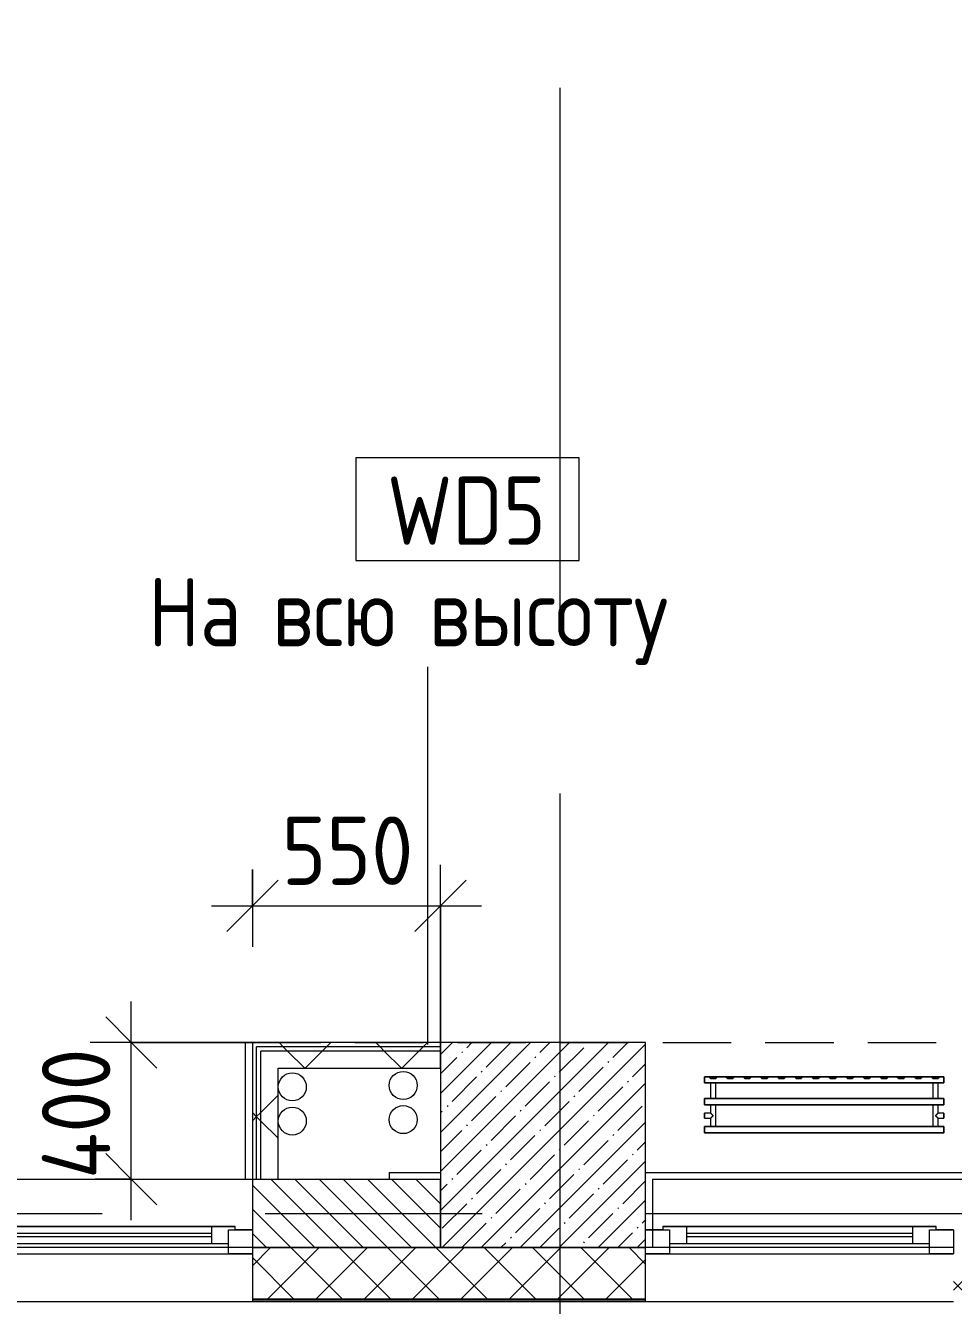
# Model space of a CAD drawing. Header units: millimetres. Extents: x -3129 to 197107, y -8553 to 29000.
# Drawn here: x 15447 to 18160, y -269 to 3475 of the extents above; entities that cross this region are included whole.
import ezdxf

# ---------------------------------------------------------------- set-up
doc = ezdxf.new("R2010")
doc.units = ezdxf.units.MM
doc.linetypes.add('ADSK_Штрих_ш2 п1', pattern=[300, 200, -100])
doc.linetypes.add('Осевая', pattern=[3175, 635, -476.25, 1587.5, -476.25])
for name, color, linetype, lineweight in [('A-ANNO-DIMS', 7, 'Continuous', 9), ('A-ANNO-DIMS-100', 7, 'Continuous', 9), ('A-DETL', 7, 'Continuous', 9), ('A-DETL-1', 7, 'ADSK_Штрих_ш2 п1', 9), ('A-GLAZ', 7, 'Continuous', 9), ('A-WALL', 7, 'Continuous', 9), ('A-WALL-1', 7, 'Continuous', 13), ('A-WALL-IDEN', 7, 'Continuous', 9), ('I-WALL', 7, 'Continuous', 9), ('S-COLS', 7, 'Continuous', 9), ('Оси', 7, 'Continuous', 9), ('Оси-2', 7, 'Осевая', 9)]:
    doc.layers.add(name, color=color, linetype=linetype, lineweight=lineweight)
for name, color, linetype, lineweight, true_color in [('A-FLOR-1', 7, 'Continuous', 9, 0xaaaaaa), ('A-WALL-3', 7, 'Continuous', 13, 0x008040), ('I-WALL-3', 7, 'Continuous', 9, 0x008040), ('M-EQPM-1', 7, 'Continuous', 9, 0xaaaaaa)]:
    doc.layers.add(name, color=color, linetype=linetype, lineweight=lineweight, true_color=true_color)
doc.styles.add('GOST Common_1', font='GOST_Common.ttf', dxfattribs={"width": 0.9, "height": 200})
doc.styles.add('ISOCPEUR_1', font='isocpeur.ttf', dxfattribs={"width": 0.9, "height": 200})
doc.dimstyles.new('ISO-2_0_0_9К_Средний_округл2', dxfattribs={"dimscale": 304.8, "dimtxt": 199.196235, "dimasz": 0.492126, "dimexe": 0.393701, "dimexo": 0, "dimgap": 0, "dimtad": 1, "dimdec": 0, "dimrnd": 10, "dimzin": 0, "dimdsep": 46, "dimtxsty": 'ISOCPEUR_1', "dimblk1": 'OBLIQUE', "dimblk2": 'OBLIQUE', "dimsah": 1, "dimcen": 0.09, "dimdle": 0.393701, "dimazin": 0, "dimtfac": 1, "dimtdec": 4, "dimtix": 1, "dimtmove": 0, "dimatfit": 3, "dimfxl": 1, "dimtvp": 1, "dimtolj": 1, "dimtzin": 0, "dimarcsym": 2})
pattern_1 = [(45, (0, 0), (-141.4214, 141.4214), []), (135, (0, 0), (-141.4214, -141.4214), [])]

# ---------------------------------------------------------------- blocks, each defined once
blk = doc.blocks.new('120_Окно_СКБ_2Ст - 120_Окно_СКБ_2Ст 3100х2500 _мал_створка слева_ 2-22446355-План монтажа стен и перегородок 2 этажа  в осях 1-12')
at = {"layer": 'A-GLAZ'}
for p, q in [((-1550, -127), (-1550, -57)), ((-1550, -57), (-1480, -57)), ((1550, -57), (-1550, -57)), ((-1480, -57), (-1480, -127)), ((650, -127), (650, -57)), ((650, -57), (720, -57)), ((720, -57), (720, -127)), ((1480, -127), (1480, -57)), ((1480, -57), (1550, -57)), ((1550, -57), (1550, -127)), ((650, -87), (-1480, -87)), ((-1480, -87), (-1480, -127)), ((-1430, -137), (-1430, -87)), ((-1430, -107), (600, -107)), ((600, -137), (600, -87)), ((650, -127), (650, -87)), ((1480, -87), (720, -87)), ((720, -87), (720, -127)), ((770, -137), (770, -87)), ((770, -107), (1430, -107)), ((1430, -137), (1430, -87)), ((1480, -127), (1480, -87)), ((-1480, -127), (-1550, -127)), ((-1550, -127), (-1500, -127)), ((-1480, -127), (-1500, -127)), ((-1500, -127), (-1500, -137)), ((-1500, -137), (670, -137)), ((670, -137), (-1500, -137)), ((600, -117), (-1430, -117)), ((720, -127), (650, -127)), ((670, -127), (650, -127)), ((670, -127), (700, -127)), ((670, -137), (670, -127)), ((720, -127), (700, -127)), ((700, -127), (700, -137)), ((700, -137), (1500, -137)), ((1500, -137), (700, -137)), ((1430, -117), (770, -117)), ((1550, -127), (1480, -127)), ((1500, -127), (1480, -127)), ((1500, -127), (1550, -127)), ((1500, -137), (1500, -127))]:
    blk.add_line(p, q, dxfattribs=at)
blk = doc.blocks.new('120_Окно_СКБ_1Ст - 120_Окно_СКБ_1Ст 900х2500_h_-22445987-План монтажа стен и перегородок 2 этажа  в осях 1-12')
at = {"layer": 'A-GLAZ'}
for p, q in [((-450, -127), (-450, -57)), ((-450, -57), (-380, -57)), ((450, -57), (-450, -57)), ((-380, -57), (-380, -127)), ((380, -127), (380, -57)), ((380, -57), (450, -57)), ((450, -57), (450, -127)), ((380, -87), (-380, -87)), ((-380, -87), (-380, -127)), ((-330, -137), (-330, -87)), ((-330, -107), (330, -107)), ((330, -137), (330, -87)), ((380, -127), (380, -87)), ((-380, -127), (-450, -127)), ((-450, -127), (-400, -127)), ((-380, -127), (-400, -127)), ((-400, -127), (-400, -137)), ((-400, -137), (400, -137)), ((400, -137), (-400, -137)), ((330, -117), (-330, -117)), ((450, -127), (380, -127)), ((400, -127), (380, -127)), ((400, -127), (450, -127)), ((400, -137), (400, -127))]:
    blk.add_line(p, q, dxfattribs=at)
blk = doc.blocks.new('radiator_prado_classic_z_tip_30_po exemplyaru - Classic Z Тип 30-500-V76-План монтажа стен и перегородок 2 этажа  в осях 1-12')
at = {"layer": 'M-EQPM-1'}
for p, q in [((0, -64), (0, -82)), ((0, -64), (700, -64)), ((700, -64), (0, -64)), ((0, -82), (0, -64)), ((700, -82), (700, -64)), ((700, -64), (700, -82)), ((0, -82), (700, -82)), ((17.5, -82), (0, -82)), ((17.5, -106.5), (0, -106.5)), ((17.5, -106.5), (0, -106.5)), ((0, -121.5), (0, -106.5)), ((0, -106.5), (0, -106.8)), ((0, -106.8), (0, -121.2)), ((0, -106.8), (0, -108.7)), ((0, -108.7), (0, -106.8)), ((0, -106.8), (0, -106.8)), ((0, -108.7), (0, -110.3)), ((0, -110.3), (0, -108.7)), ((0, -110.3), (0, -112.1)), ((0, -112.1), (0, -110.3)), ((0, -112.1), (0, -114)), ((0, -114), (0, -112.1)), ((17.5, -82), (17.5, -106.5)), ((17.5, -82), (17.5, -106.5)), ((17.5, -82), (32.5, -82)), ((32.5, -82), (17.5, -82)), ((17.5, -82), (32.5, -82)), ((32.5, -82), (17.5, -82)), ((31.5, -82), (18.5, -82)), ((32.5, -145.7), (32.5, -82)), ((32.5, -146), (32.5, -82)), ((667.5, -82), (32.5, -82)), ((667.5, -82), (667.5, -146)), ((667.5, -82), (667.5, -145.7)), ((667.5, -82), (682.5, -82)), ((682.5, -82), (667.5, -82)), ((667.5, -82), (680.3, -82)), ((682.5, -82), (667.5, -82)), ((681.5, -82), (668.5, -82)), ((680.3, -82), (681.5, -82)), ((681.5, -82), (682.5, -82)), ((682.5, -106.5), (682.5, -82)), ((682.5, -106.5), (682.5, -82)), ((700, -82), (682.5, -82)), ((700, -106.5), (682.5, -106.5)), ((700, -106.5), (682.5, -106.5)), ((700, -106.8), (700, -106.5)), ((700, -106.5), (700, -121.5)), ((700, -106.8), (700, -106.5)), ((700, -106.5), (700, -106.8)), ((700, -121.2), (700, -106.8)), ((700, -121.2), (700, -106.8)), ((700, -106.8), (700, -121.2)), ((0, -114), (0, -115.9)), ((0, -115.9), (0, -114)), ((0, -115.9), (0, -117.8)), ((0, -117.8), (0, -115.9)), ((0, -117.8), (0, -119.3)), ((0, -119.3), (0, -117.8)), ((0, -119.3), (0, -120.5)), ((0, -120.5), (0, -119.3)), ((0, -120.5), (0, -121.2)), ((0, -121.2), (0, -120.5)), ((0, -121.2), (0, -121.5)), ((0, -121.2), (0, -121.2)), ((0, -121.5), (17.5, -121.5)), ((0, -121.5), (17.5, -121.5)), ((0, -146), (0, -164)), ((700, -146), (0, -146)), ((0, -146), (17.5, -146)), ((0, -164), (0, -146)), ((17.5, -121.5), (17.5, -146)), ((17.5, -121.5), (17.5, -146)), ((32.5, -146), (17.5, -146)), ((17.5, -146), (32.5, -146)), ((32.5, -146), (17.5, -146)), ((17.5, -146), (32.5, -146)), ((18.5, -146), (31.5, -146)), ((32.5, -146), (32.5, -145.7)), ((32.5, -146), (667.5, -146)), ((667.5, -145.7), (667.5, -146)), ((682.5, -146), (667.5, -146)), ((667.5, -146), (682.5, -146)), ((682.5, -146), (667.5, -146)), ((667.5, -146), (682.5, -146)), ((668.5, -146), (681.5, -146)), ((682.5, -146), (682.5, -121.5)), ((682.5, -121.5), (700, -121.5)), ((682.5, -146), (682.5, -121.5)), ((682.5, -121.5), (700, -121.5)), ((682.5, -146), (700, -146)), ((700, -121.5), (700, -121.2)), ((700, -121.5), (700, -121.2)), ((700, -121.2), (700, -121.5)), ((700, -164), (700, -146)), ((700, -146), (700, -164)), ((0, -164), (700, -164)), ((17.5, -164), (0, -164)), ((17.5, -164), (17.5, -210)), ((17.5, -164), (17.5, -210)), ((17.5, -164), (32.5, -164)), ((32.5, -164), (17.5, -164)), ((17.5, -164), (32.5, -164)), ((32.5, -164), (17.5, -164)), ((31.5, -164), (18.5, -164)), ((32.5, -210), (32.5, -164)), ((32.5, -210), (32.5, -164)), ((667.5, -164), (32.5, -164)), ((667.5, -164), (667.5, -210)), ((667.5, -164), (667.5, -210)), ((667.5, -164), (682.5, -164)), ((681.5, -164), (667.5, -164)), ((667.5, -164), (682.5, -164)), ((682.5, -164), (667.5, -164)), ((681.5, -164), (668.5, -164)), ((682.5, -164), (681.5, -164)), ((682.5, -210), (682.5, -164)), ((682.5, -210), (682.5, -164)), ((700, -164), (682.5, -164)), ((700, -210), (0, -210)), ((0, -210), (0, -228)), ((0, -228), (0, -210)), ((0, -210), (17.5, -210)), ((17.5, -223), (12.5, -228)), ((17.5, -223), (12.5, -228)), ((32.5, -210), (17.5, -210)), ((17.5, -210), (32.5, -210)), ((32.5, -210), (17.5, -210)), ((17.5, -210), (32.5, -210)), ((17.5, -223), (32.5, -223)), ((32.5, -223), (17.5, -223)), ((18.5, -210), (31.5, -210)), ((32.5, -210), (667.5, -210)), ((37.5, -228), (32.5, -223)), ((32.5, -223), (37.5, -228)), ((67.5, -223), (62.5, -228)), ((67.5, -223), (62.5, -228)), ((67.5, -223), (82.5, -223)), ((82.5, -223), (67.5, -223)), ((87.5, -228), (82.5, -223)), ((82.5, -223), (87.5, -228)), ((117.5, -223), (112.5, -228)), ((117.5, -223), (112.5, -228)), ((117.5, -223), (132.5, -223)), ((132.5, -223), (117.5, -223)), ((137.5, -228), (132.5, -223)), ((132.5, -223), (137.5, -228)), ((167.5, -223), (162.5, -228)), ((167.5, -223), (162.5, -228)), ((167.5, -223), (182.5, -223)), ((182.5, -223), (167.5, -223)), ((187.5, -228), (182.5, -223)), ((182.5, -223), (187.5, -228)), ((217.5, -223), (212.5, -228)), ((217.5, -223), (212.5, -228)), ((217.5, -223), (232.5, -223)), ((232.5, -223), (217.5, -223)), ((237.5, -228), (232.5, -223)), ((232.5, -223), (237.5, -228)), ((267.5, -223), (262.5, -228)), ((267.5, -223), (262.5, -228)), ((267.5, -223), (282.5, -223)), ((282.5, -223), (267.5, -223)), ((287.5, -228), (282.5, -223)), ((282.5, -223), (287.5, -228)), ((317.5, -223), (312.5, -228)), ((317.5, -223), (312.5, -228)), ((317.5, -223), (332.5, -223)), ((332.5, -223), (317.5, -223)), ((337.5, -228), (332.5, -223)), ((332.5, -223), (337.5, -228)), ((367.5, -223), (362.5, -228)), ((367.5, -223), (362.5, -228)), ((367.5, -223), (382.5, -223)), ((382.5, -223), (367.5, -223)), ((387.5, -228), (382.5, -223)), ((382.5, -223), (387.5, -228)), ((417.5, -223), (412.5, -228)), ((417.5, -223), (412.5, -228)), ((417.5, -223), (432.5, -223)), ((432.5, -223), (417.5, -223)), ((437.5, -228), (432.5, -223)), ((432.5, -223), (437.5, -228)), ((467.5, -223), (462.5, -228)), ((467.5, -223), (462.5, -228)), ((467.5, -223), (482.5, -223)), ((482.5, -223), (467.5, -223)), ((487.5, -228), (482.5, -223)), ((482.5, -223), (487.5, -228)), ((517.5, -223), (512.5, -228)), ((517.5, -223), (512.5, -228)), ((517.5, -223), (532.5, -223)), ((532.5, -223), (517.5, -223)), ((537.5, -228), (532.5, -223)), ((532.5, -223), (537.5, -228)), ((567.5, -223), (562.5, -228)), ((567.5, -223), (562.5, -228)), ((567.5, -223), (582.5, -223)), ((582.5, -223), (567.5, -223)), ((587.5, -228), (582.5, -223)), ((582.5, -223), (587.5, -228)), ((617.5, -223), (612.5, -228)), ((612.5, -228), (617.5, -223)), ((617.5, -223), (632.5, -223)), ((632.5, -223), (617.5, -223)), ((637.5, -228), (632.5, -223)), ((632.5, -223), (637.5, -228)), ((667.5, -223), (662.5, -228)), ((667.5, -223), (662.5, -228)), ((682.5, -210), (667.5, -210)), ((667.5, -210), (682.5, -210)), ((682.5, -210), (667.5, -210)), ((667.5, -210), (682.5, -210)), ((667.5, -223), (682.5, -223)), ((682.5, -223), (667.5, -223)), ((668.5, -210), (681.5, -210)), ((682.5, -210), (700, -210)), ((687.5, -228), (682.5, -223)), ((682.5, -223), (687.5, -228)), ((700, -228), (700, -210)), ((700, -210), (700, -228)), ((0, -228), (700, -228)), ((12.5, -228), (0, -228)), ((37.5, -228), (12.5, -228)), ((37.5, -228), (12.5, -228)), ((12.5, -228), (37.5, -228)), ((62.5, -228), (37.5, -228)), ((87.5, -228), (62.5, -228)), ((87.5, -228), (62.5, -228)), ((62.5, -228), (87.5, -228)), ((112.5, -228), (87.5, -228)), ((137.5, -228), (112.5, -228)), ((137.5, -228), (112.5, -228)), ((112.5, -228), (137.5, -228)), ((162.5, -228), (137.5, -228)), ((187.5, -228), (162.5, -228)), ((187.5, -228), (162.5, -228)), ((162.5, -228), (187.5, -228)), ((212.5, -228), (187.5, -228)), ((237.5, -228), (212.5, -228)), ((237.5, -228), (212.5, -228)), ((212.5, -228), (237.5, -228)), ((262.5, -228), (237.5, -228)), ((287.5, -228), (262.5, -228)), ((287.5, -228), (262.5, -228)), ((262.5, -228), (287.5, -228)), ((312.5, -228), (287.5, -228)), ((337.5, -228), (312.5, -228)), ((337.5, -228), (312.5, -228)), ((312.5, -228), (337.5, -228)), ((362.5, -228), (337.5, -228)), ((387.5, -228), (362.5, -228)), ((387.5, -228), (362.5, -228)), ((362.5, -228), (387.5, -228)), ((412.5, -228), (387.5, -228)), ((437.5, -228), (412.5, -228)), ((437.5, -228), (412.5, -228)), ((412.5, -228), (437.5, -228)), ((462.5, -228), (437.5, -228)), ((487.5, -228), (462.5, -228)), ((487.5, -228), (462.5, -228)), ((462.5, -228), (487.5, -228)), ((512.5, -228), (487.5, -228)), ((537.5, -228), (512.5, -228)), ((537.5, -228), (512.5, -228)), ((512.5, -228), (537.5, -228)), ((562.5, -228), (537.5, -228)), ((587.5, -228), (562.5, -228)), ((587.5, -228), (562.5, -228)), ((562.5, -228), (587.5, -228)), ((612.5, -228), (587.7, -228)), ((637.5, -228), (612.5, -228)), ((637.5, -228), (612.5, -228)), ((612.5, -228), (637.5, -228)), ((662.5, -228), (637.5, -228)), ((687.5, -228), (662.5, -228)), ((687.5, -228), (662.5, -228)), ((662.5, -228), (687.5, -228)), ((700, -228), (687.5, -228))]:
    blk.add_line(p, q, dxfattribs=at)
for points, knots in [([(17.8, -106.8), (17.7, -106.7), (17.7, -106.7), (17.5, -106.5), (17.5, -106.5), (17.5, -106.5)], [0.8571429, 0.8571429, 0.8571429, 0.8571429, 0.8928571, 0.9285714, 1, 1, 1, 1]), ([(17.5, -106.5), (17.5, -106.5), (17.5, -106.5), (17.7, -106.7), (17.7, -106.7), (17.8, -106.8)], [0, 0, 0, 0, 0.0714286, 0.1071429, 0.1428571, 0.1428571, 0.1428571, 0.1428571]), ([(17.5, -106.5), (17.5, -106.5), (17.5, -106.5), (17.7, -106.7), (17.7, -106.7), (17.8, -106.8)], [0, 0, 0, 0, 0.0714286, 0.1071429, 0.1428571, 0.1428571, 0.1428571, 0.1428571]), ([(25, -114), (24.5, -113.5), (23.6, -112.6), (22.4, -111.4), (21.6, -110.6), (21.1, -110.1), (20.8, -109.8), (20.5, -109.5), (20.2, -109.2), (19.8, -108.9), (19.6, -108.6), (19.3, -108.3), (19, -108), (18.7, -107.7), (18.5, -107.5), (18.3, -107.3), (18.1, -107.1), (17.9, -106.9), (17.8, -106.8), (17.7, -106.7), (17.5, -106.5), (17.5, -106.5), (17.5, -106.5)], [0, 0, 0, 0, 0.142857, 0.285714, 0.357143, 0.392857, 0.428571, 0.464286, 0.5, 0.535714, 0.571429, 0.607143, 0.642857, 0.678571, 0.714286, 0.75, 0.785714, 0.821429, 0.857143, 0.892857, 0.928571, 1, 1, 1, 1]), ([(17.8, -106.8), (17.8, -106.8), (17.9, -106.9), (18.1, -107.1), (18.3, -107.3), (18.5, -107.5), (18.7, -107.7), (19, -108), (19.3, -108.3), (19.6, -108.6), (19.9, -108.8), (20.3, -109.3), (20.6, -109.6), (20.8, -109.8)], [0.1428571, 0.1428571, 0.1428571, 0.1428571, 0.1785714, 0.2142857, 0.25, 0.2857143, 0.3214286, 0.3571429, 0.3928571, 0.4285714, 0.4642857, 0.5, 0.5714286, 0.5714286, 0.5714286, 0.5714286]), ([(17.8, -106.8), (17.8, -106.8), (17.9, -106.9), (18.1, -107.1), (18.3, -107.3), (18.5, -107.5), (18.7, -107.7), (19, -108), (19.3, -108.3), (19.6, -108.6), (19.8, -108.9), (20.3, -109.3), (20.7, -109.7), (21.1, -110.1), (21.6, -110.6), (21.9, -110.9), (22.1, -111.1)], [0.1428571, 0.1428571, 0.1428571, 0.1428571, 0.1785714, 0.2142857, 0.25, 0.2857143, 0.3214286, 0.3571429, 0.3928571, 0.4285714, 0.4642857, 0.5, 0.5714286, 0.6071429, 0.6428571, 0.7142857, 0.7142857, 0.7142857, 0.7142857]), ([(22.1, -111.1), (21.9, -110.9), (21.6, -110.6), (21.1, -110.1), (20.9, -109.9), (20.8, -109.8)], [0.2857143, 0.2857143, 0.2857143, 0.2857143, 0.3571429, 0.3928571, 0.4285714, 0.4285714, 0.4285714, 0.4285714]), ([(20.8, -109.8), (20.9, -109.9), (21.1, -110.1), (21.6, -110.6), (21.9, -110.9), (22.1, -111.1)], [0.5714286, 0.5714286, 0.5714286, 0.5714286, 0.6071429, 0.6428571, 0.7142857, 0.7142857, 0.7142857, 0.7142857]), ([(675, -114), (675.5, -113.5), (676.4, -112.6), (677.6, -111.4), (678.4, -110.6), (678.9, -110.1), (679.2, -109.8), (679.5, -109.5), (679.8, -109.2), (680.1, -108.8), (680.4, -108.6), (680.7, -108.3), (681, -108), (681.3, -107.7), (681.5, -107.5), (681.7, -107.3), (681.9, -107.1), (682.1, -106.9), (682.2, -106.8), (682.3, -106.7), (682.5, -106.5), (682.5, -106.5), (682.5, -106.5)], [0, 0, 0, 0, 0.142857, 0.285714, 0.357143, 0.392857, 0.428571, 0.464286, 0.5, 0.535714, 0.571429, 0.607143, 0.642857, 0.678571, 0.714286, 0.75, 0.785714, 0.821429, 0.857143, 0.892857, 0.928571, 1, 1, 1, 1]), ([(682.2, -106.8), (682.2, -106.8), (682.1, -106.9), (681.9, -107.1), (681.7, -107.3), (681.5, -107.5), (681.3, -107.7), (681, -108), (680.7, -108.3), (680.4, -108.6), (680.1, -108.8), (679.7, -109.3), (679.3, -109.7), (678.9, -110.1), (678.4, -110.6), (678.1, -110.9), (677.9, -111.1)], [0.1428571, 0.1428571, 0.1428571, 0.1428571, 0.1785714, 0.2142857, 0.25, 0.2857143, 0.3214286, 0.3571429, 0.3928571, 0.4285714, 0.4642857, 0.5, 0.5714286, 0.6071429, 0.6428571, 0.7142857, 0.7142857, 0.7142857, 0.7142857]), ([(677.9, -111.1), (678.1, -110.9), (678.4, -110.6), (678.9, -110.1), (679.2, -109.8), (679.5, -109.5), (679.8, -109.2), (680.1, -108.8), (680.4, -108.6), (680.7, -108.3), (681, -108), (681.3, -107.7), (681.5, -107.5), (681.7, -107.3), (681.9, -107.1), (682.1, -106.9), (682.2, -106.8), (682.2, -106.8)], [0.2857143, 0.2857143, 0.2857143, 0.2857143, 0.3571429, 0.3928571, 0.4285714, 0.4642857, 0.5, 0.5357143, 0.5714286, 0.6071429, 0.6428571, 0.6785714, 0.7142857, 0.75, 0.7857143, 0.8214286, 0.8571429, 0.8571429, 0.8571429, 0.8571429]), ([(681.5, -107.5), (681.4, -107.6), (681.3, -107.7), (681, -108), (680.7, -108.3), (680.4, -108.6), (680.1, -108.8), (679.7, -109.3), (679.3, -109.7), (678.9, -110.1), (678.4, -110.6), (678.1, -110.9), (677.9, -111.1)], [0.2857143, 0.2857143, 0.2857143, 0.2857143, 0.3214286, 0.3571429, 0.3928571, 0.4285714, 0.4642857, 0.5, 0.5714286, 0.6071429, 0.6428571, 0.7142857, 0.7142857, 0.7142857, 0.7142857]), ([(682.5, -106.5), (682.5, -106.5), (682.5, -106.5), (682.3, -106.7), (682.3, -106.7), (682.2, -106.8)], [0, 0, 0, 0, 0.0714286, 0.1071429, 0.1428571, 0.1428571, 0.1428571, 0.1428571]), ([(682.5, -106.5), (682.5, -106.5), (682.5, -106.5), (682.3, -106.7), (682.3, -106.7), (682.2, -106.8)], [0, 0, 0, 0, 0.0714286, 0.1071429, 0.1428571, 0.1428571, 0.1428571, 0.1428571]), ([(682.2, -106.8), (682.3, -106.7), (682.3, -106.7), (682.5, -106.5), (682.5, -106.5), (682.5, -106.5)], [0.8571429, 0.8571429, 0.8571429, 0.8571429, 0.8928571, 0.9285714, 1, 1, 1, 1]), ([(17.5, -121.5), (17.5, -121.5), (17.5, -121.5), (17.7, -121.3), (17.8, -121.2), (17.9, -121.1), (18.1, -120.9), (18.3, -120.7), (18.5, -120.5), (18.7, -120.3), (19, -120), (19.3, -119.7), (19.6, -119.4), (19.8, -119.1), (20.3, -118.7), (20.7, -118.3), (21.1, -117.9), (21.6, -117.4), (22.4, -116.6), (23.6, -115.4), (24.5, -114.5), (25, -114)], [0, 0, 0, 0, 0.071429, 0.107143, 0.142857, 0.178571, 0.214286, 0.25, 0.285714, 0.321429, 0.357143, 0.392857, 0.428571, 0.464286, 0.5, 0.571429, 0.607143, 0.642857, 0.714286, 0.857143, 1, 1, 1, 1]), ([(17.5, -121.5), (17.5, -121.5), (17.5, -121.5), (17.7, -121.3), (17.7, -121.3), (17.8, -121.2)], [0, 0, 0, 0, 0.0714286, 0.1071429, 0.1428571, 0.1428571, 0.1428571, 0.1428571]), ([(17.8, -121.2), (17.7, -121.3), (17.7, -121.3), (17.5, -121.5), (17.5, -121.5), (17.5, -121.5)], [0.8571429, 0.8571429, 0.8571429, 0.8571429, 0.8928571, 0.9285714, 1, 1, 1, 1]), ([(17.8, -121.2), (17.7, -121.3), (17.7, -121.3), (17.5, -121.5), (17.5, -121.5), (17.5, -121.5)], [0.8571429, 0.8571429, 0.8571429, 0.8571429, 0.8928571, 0.9285714, 1, 1, 1, 1]), ([(23.6, -115.4), (23.1, -115.9), (22.4, -116.6), (21.6, -117.4), (21.1, -117.9), (20.8, -118.2), (20.5, -118.5), (20.2, -118.8), (19.8, -119.1), (19.6, -119.4), (19.3, -119.7), (19, -120), (18.7, -120.3), (18.5, -120.5), (18.3, -120.7), (18.1, -120.9), (17.9, -121.1), (17.8, -121.2), (17.8, -121.2)], [0.1428571, 0.1428571, 0.1428571, 0.1428571, 0.2857143, 0.3571429, 0.3928571, 0.4285714, 0.4642857, 0.5, 0.5357143, 0.5714286, 0.6071429, 0.6428571, 0.6785714, 0.7142857, 0.75, 0.7857143, 0.8214286, 0.8571429, 0.8571429, 0.8571429, 0.8571429]), ([(17.8, -121.2), (17.8, -121.2), (17.9, -121.1), (18.1, -120.9), (18.3, -120.7), (18.5, -120.5), (18.7, -120.3), (19, -120), (19.3, -119.7), (19.6, -119.4), (19.9, -119.2), (20.3, -118.7), (20.6, -118.4), (20.8, -118.2)], [0.1428571, 0.1428571, 0.1428571, 0.1428571, 0.1785714, 0.2142857, 0.25, 0.2857143, 0.3214286, 0.3571429, 0.3928571, 0.4285714, 0.4642857, 0.5, 0.5714286, 0.5714286, 0.5714286, 0.5714286]), ([(20.8, -118.2), (20.9, -118.1), (21.1, -117.9), (21.6, -117.4), (21.9, -117.1), (22.1, -116.9)], [0.5714286, 0.5714286, 0.5714286, 0.5714286, 0.6071429, 0.6428571, 0.7142857, 0.7142857, 0.7142857, 0.7142857]), ([(22.1, -116.9), (21.9, -117.1), (21.6, -117.4), (21.1, -117.9), (20.9, -118.1), (20.8, -118.2)], [0.2857143, 0.2857143, 0.2857143, 0.2857143, 0.3571429, 0.3928571, 0.4285714, 0.4285714, 0.4285714, 0.4285714]), ([(682.5, -121.5), (682.5, -121.5), (682.5, -121.5), (682.3, -121.3), (682.2, -121.2), (682.1, -121.1), (681.9, -120.9), (681.7, -120.7), (681.5, -120.5), (681.3, -120.3), (681, -120), (680.7, -119.7), (680.4, -119.4), (680.1, -119.2), (679.7, -118.7), (679.3, -118.3), (678.9, -117.9), (678.4, -117.4), (677.6, -116.6), (676.4, -115.4), (675.5, -114.5), (675, -114)], [0, 0, 0, 0, 0.071429, 0.107143, 0.142857, 0.178571, 0.214286, 0.25, 0.285714, 0.321429, 0.357143, 0.392857, 0.428571, 0.464286, 0.5, 0.571429, 0.607143, 0.642857, 0.714286, 0.857143, 1, 1, 1, 1]), ([(676.4, -115.4), (676.9, -115.9), (677.6, -116.6), (678.4, -117.4), (678.9, -117.9), (679.2, -118.2), (679.5, -118.5), (679.8, -118.8), (680.1, -119.2), (680.4, -119.4), (680.7, -119.7), (681, -120), (681.3, -120.3), (681.5, -120.5), (681.7, -120.7), (681.9, -120.9), (682.1, -121.1), (682.2, -121.2), (682.2, -121.2)], [0.1428571, 0.1428571, 0.1428571, 0.1428571, 0.2857143, 0.3571429, 0.3928571, 0.4285714, 0.4642857, 0.5, 0.5357143, 0.5714286, 0.6071429, 0.6428571, 0.6785714, 0.7142857, 0.75, 0.7857143, 0.8214286, 0.8571429, 0.8571429, 0.8571429, 0.8571429]), ([(676.4, -115.4), (676.9, -115.9), (677.6, -116.6), (678.4, -117.4), (678.9, -117.9), (679.1, -118.1), (679.2, -118.2)], [0.1428571, 0.1428571, 0.1428571, 0.1428571, 0.2857143, 0.3571429, 0.3928571, 0.4285714, 0.4285714, 0.4285714, 0.4285714]), ([(682.2, -121.2), (682.2, -121.2), (682.1, -121.1), (681.9, -120.9), (681.7, -120.7), (681.5, -120.5), (681.3, -120.3), (681, -120), (680.7, -119.7), (680.4, -119.4), (680.1, -119.2), (679.7, -118.7), (679.3, -118.3), (678.9, -117.9), (678.4, -117.4), (677.6, -116.6), (676.9, -115.9), (676.4, -115.4)], [0.1428571, 0.1428571, 0.1428571, 0.1428571, 0.1785714, 0.2142857, 0.25, 0.2857143, 0.3214286, 0.3571429, 0.3928571, 0.4285714, 0.4642857, 0.5, 0.5714286, 0.6071429, 0.6428571, 0.7142857, 0.8571429, 0.8571429, 0.8571429, 0.8571429]), ([(682.2, -121.2), (682.3, -121.3), (682.3, -121.3), (682.5, -121.5), (682.5, -121.5), (682.5, -121.5)], [0.8571429, 0.8571429, 0.8571429, 0.8571429, 0.8928571, 0.9285714, 1, 1, 1, 1]), ([(682.2, -121.2), (682.3, -121.3), (682.3, -121.3), (682.5, -121.5), (682.5, -121.5), (682.5, -121.5)], [0.8571429, 0.8571429, 0.8571429, 0.8571429, 0.8928571, 0.9285714, 1, 1, 1, 1]), ([(682.5, -121.5), (682.5, -121.5), (682.5, -121.5), (682.3, -121.3), (682.3, -121.3), (682.2, -121.2)], [0, 0, 0, 0, 0.0714286, 0.1071429, 0.1428571, 0.1428571, 0.1428571, 0.1428571])]:
    blk.add_open_spline(points, degree=3, knots=knots, dxfattribs=at)
for points in [[(20.8, -109.8), (20.7, -109.7), (20.5, -109.5), (20.2, -109.2), (19.9, -108.8), (19.6, -108.6), (19.3, -108.3), (19, -108), (18.7, -107.7), (18.5, -107.5), (18.3, -107.3), (18.1, -107.1), (17.9, -106.9), (17.8, -106.8), (17.8, -106.8)], [(23.6, -112.6), (23.1, -112.1), (22.6, -111.6), (22.1, -111.1)], [(22.1, -111.1), (22.6, -111.6), (23.1, -112.1), (23.6, -112.6)], [(22.1, -111.1), (22.6, -111.6), (23.6, -112.6), (24.5, -113.5), (25, -114)], [(677.9, -111.1), (677.4, -111.6), (676.4, -112.6), (675.5, -113.5), (675, -114)], [(677.9, -111.1), (677.4, -111.6), (676.4, -112.6), (675.5, -113.5), (675, -114)], [(675, -114), (675.5, -113.5), (676.4, -112.6), (677.4, -111.6), (677.9, -111.1)], [(682.2, -106.8), (682.2, -106.8), (682.1, -106.9), (681.9, -107.1), (681.7, -107.3), (681.6, -107.4), (681.5, -107.5)], [(19.6, -119.4), (19.5, -119.5), (19.3, -119.7), (19, -120), (18.7, -120.3), (18.5, -120.5), (18.3, -120.7), (18.1, -120.9), (17.9, -121.1), (17.8, -121.2), (17.8, -121.2)], [(20.8, -118.2), (20.7, -118.3), (20.5, -118.5), (20.2, -118.8), (19.9, -119.2), (19.7, -119.3), (19.6, -119.4)], [(22.1, -116.9), (22.6, -116.4), (23.1, -115.9), (23.6, -115.4)], [(23.6, -115.4), (23.1, -115.9), (22.6, -116.4), (22.1, -116.9)], [(25, -114), (24.5, -113.5), (24, -113), (23.6, -112.6)], [(23.6, -112.6), (24, -113), (24.5, -113.5), (25, -114)], [(23.6, -115.4), (24, -115), (24.5, -114.5), (25, -114)], [(25, -114), (24.5, -114.5), (24, -115), (23.6, -115.4)], [(25, -114), (24.5, -114.5), (24, -115), (23.6, -115.4)], [(675, -114), (675.5, -114.5), (676, -115), (676.4, -115.4)], [(675, -114), (675.5, -114.5), (676, -115), (676.4, -115.4)], [(676.4, -115.4), (676, -115), (675.5, -114.5), (675, -114)], [(679.2, -118.2), (679.3, -118.3), (679.5, -118.5), (679.8, -118.8), (680.1, -119.2), (680.4, -119.4), (680.7, -119.7), (681, -120), (681.3, -120.3), (681.5, -120.5), (681.7, -120.7), (681.9, -120.9), (682.1, -121.1), (682.2, -121.2), (682.2, -121.2)]]:
    blk.add_open_spline(points, degree=3, dxfattribs=at)
blk = doc.blocks.new('DIMBLOCK31-План монтажа стен и перегородок 2 этажа  в осях 1-12')
at = {"layer": 'A-ANNO-DIMS-100'}
for p, q in [((15756, -20), (15756, 620)), ((16110, 500), (15636, 500)), ((15756, 500), (16110, 500)), ((15650, 100), (15876, 100)), ((15756, 100), (15650, 100))]:
    blk.add_line(p, q, dxfattribs=at)
at = {"layer": 'A-ANNO-DIMS-100', "lineweight": 20}
for p, q in [((15756, 500), (15681, 575)), ((15756, 500), (15831, 425)), ((15756, 100), (15681, 175)), ((15756, 100), (15831, 25))]:
    blk.add_line(p, q, dxfattribs=at)
at = {"layer": 'A-ANNO-DIMS-100', "color": 0, "insert": (15494.7, 100.8), "char_height": 200, "width": 478.071, "attachment_point": 1, "rotation": 90, "line_spacing_factor": 1.149209, "style": 'ISOCPEUR_1'}
blk.add_mtext('400', dxfattribs=at)
blk = doc.blocks.new('_Oblique')
at = {"color": 0, "linetype": 'ByBlock', "lineweight": -2}
blk.add_line((-0.5, -0.5), (0.5, 0.5), dxfattribs=at)
blk = doc.blocks.new('DIMBLOCK32-План монтажа стен и перегородок 2 этажа  в осях 1-12')
at = {"layer": 'A-ANNO-DIMS-100'}
for p, q in [((16660, 500), (16660, 1019.9)), ((16110, 1006), (16110, 779.9)), ((16110, 899.9), (16110, 1006)), ((15990, 899.9), (16780, 899.9)), ((16660, 899.9), (16660, 500))]:
    blk.add_line(p, q, dxfattribs=at)
at = {"layer": 'A-ANNO-DIMS-100', "lineweight": 20}
for p, q in [((16110, 899.9), (16185, 974.9)), ((16660, 899.9), (16735, 974.9)), ((16110, 899.9), (16035, 824.9)), ((16660, 899.9), (16585, 824.9))]:
    blk.add_line(p, q, dxfattribs=at)
at = {"layer": 'A-ANNO-DIMS-100', "color": 0, "insert": (16195.4, 1161.2), "char_height": 200, "width": 455.087, "attachment_point": 1, "line_spacing_factor": 1.149209, "style": 'ISOCPEUR_1'}
blk.add_mtext('550', dxfattribs=at)
blk = doc.blocks.new('М_стена2 - Типоразмер-30678229-План монтажа стен и перегородок 2 этажа  в осях 1-12')
at = {"layer": 'A-WALL-IDEN'}
for p, q in [((3.258, 1.523), (-3.273, 1.523)), ((-3.273, 1.523), (-3.273, -1.477)), ((3.258, -1.477), (3.258, 1.523)), ((-3.273, -1.477), (3.258, -1.477))]:
    blk.add_line(p, q, dxfattribs=at)

msp = doc.modelspace()

# ---------------------------------------------------------------- hatches: boundary and pattern name
at = {"layer": 'A-WALL'}
h = msp.add_hatch(dxfattribs=at)
h.set_pattern_fill('FP_16', color=256, style=0, pattern_type=2)
h.set_pattern_definition([(135, (0, 0), (-35.35534, -35.35534), [])])
h.paths.add_polyline_path([(16384.2, -100), (16660, -100), (16660, 100), (16110, 100), (16110, -100)])
h.paths.add_polyline_path([(12760, -100), (13010, -100), (13010, 100), (12760, 100)])
h = msp.add_hatch(dxfattribs=at)
h.set_pattern_fill('FP_12', color=256, style=0, pattern_type=2)
h.set_pattern_definition([(45, (0, 0), (-70.71068, 70.71068), []), (135, (0, 0), (-70.71068, -70.71068), [])])
h.paths.add_polyline_path([(38287.7, -250), (38287.7, -100), (37990, -100), (37990, -250)])
h.paths.add_polyline_path([(35617.5, -250), (35890, -250), (35890, -100), (34770, -100), (34770, -250), (35285.9, -250)])
h.paths.add_polyline_path([(33870, -250), (33870, -100), (33010, -100), (33010, -250), (33296.3, -250)])
h.paths.add_polyline_path([(30910, -250), (30910, -100), (29209.7, -100), (29209.7, -250), (30643.4, -250)])
h.paths.add_polyline_path([(26332.5, -250), (26409.7, -250), (26409.7, -100), (24810, -100), (24810, -250), (26000.9, -250)])
h.paths.add_polyline_path([(22710, -250), (22710, -100), (21610, -100), (21610, -250), (22684.8, -250)])
h.paths.add_polyline_path([(18810, -250), (18810, -100), (18160, -100), (18160, -250), (18705.5, -250)])
h.paths.add_polyline_path([(16715.9, -250), (17260, -250), (17260, -100), (16110, -100), (16110, -250), (16384.2, -250)])
h.paths.add_polyline_path([(13010, -250), (13010, -100), (11660, -100), (11660, -250), (12736.6, -250)])
h.paths.add_polyline_path([(8560, -250), (8560, -100), (4630, -100), (4630, -250), (8094, -250)])
h.paths.add_polyline_path([(2788.3, -250), (3730, -250), (3730, -100), (-260, -100), (-260, -250), (1461.9, -250)])
at = {"layer": 'I-WALL-3'}
h = msp.add_hatch(dxfattribs=at)
h.set_pattern_fill('FP_87', color=256, style=0, pattern_type=2)
h.set_pattern_definition(pattern_1)
h.paths.add_polyline_path([(16110, 100), (16122.5, 100), (16122.5, 500), (16110, 500), (16110, 186.9)])
h = msp.add_hatch(dxfattribs=at)
h.set_pattern_fill('FP_87', color=256, style=0, pattern_type=2)
h.set_pattern_definition(pattern_1)
h.paths.add_polyline_path([(16122.5, 487.5), (16660, 487.5), (16660, 500), (16122.5, 500)])
h = msp.add_hatch(dxfattribs=at)
h.set_pattern_fill('FP_87', color=256, style=0, pattern_type=2)
h.set_pattern_definition(pattern_1)
h.paths.add_polyline_path([(16122.5, 100), (16135, 100), (16135, 487.5), (16122.5, 487.5), (16122.5, 186.9)])
h = msp.add_hatch(dxfattribs=at)
h.set_pattern_fill('FP_87', color=256, style=0, pattern_type=2)
h.set_pattern_definition(pattern_1)
h.paths.add_polyline_path([(16135, 475), (16660, 475), (16660, 487.5), (16135, 487.5)])
h = msp.add_hatch(dxfattribs=at)
h.set_pattern_fill('FP_87', color=256, style=0, pattern_type=2)
h.set_pattern_definition(pattern_1)
h.paths.add_polyline_path([(16135, 100), (16185, 100), (16185, 475), (16135, 475), (16135, 186.9)])
h = msp.add_hatch(dxfattribs=at)
h.set_pattern_fill('FP_87', color=256, style=0, pattern_type=2)
h.set_pattern_definition(pattern_1)
h.paths.add_polyline_path([(16550, 425), (16660, 425), (16660, 475), (16185, 475), (16185, 425), (16384.2, 425)])
at = {"layer": 'S-COLS'}
h = msp.add_hatch(dxfattribs=at)
h.set_pattern_fill('FP_15', color=256, style=0, pattern_type=2)
h.set_pattern_definition([(45, (0, 0), (-57.02463, 57.02463), []), (45, (57.025, 0), (-57.02463, 57.02463), [100.806, -20.161, 3.353, -16.808])])
h.paths.add_polyline_path([(16715.9, -100), (17260, -100), (17260, 500), (16660, 500), (16660, -100)])

# ---------------------------------------------------------------- linework, layer by layer
at = {"layer": 'A-DETL'}
for centre in [(16551, 374.5), (16226.8, 370.2), (16226.8, 270.2), (16551, 274.5)]:
    msp.add_circle(centre, 41, dxfattribs=at)
at = {"layer": 'A-DETL-1'}
msp.add_line((16110, 500), (22710, 500), dxfattribs=at)
at = {"layer": 'A-FLOR-1'}
for p, q in [((16090, 100), (16090, 500)), ((16090, 500), (16110, 500))]:
    msp.add_line(p, q, dxfattribs=at)
at = {"layer": 'A-WALL'}
for p, q in [((12760, 100), (16660, 100)), ((16110, 100), (16110, -258)), ((16660, -100), (16660, 100)), ((17280, 100), (17280, -100)), ((17280, 100), (21900, 100)), ((18160, -100), (-110, -100)), ((17260, -258), (17260, -100)), ((-268, -258), (18160, -258))]:
    msp.add_line(p, q, dxfattribs=at)
at = {"layer": 'A-WALL-1'}
for p, q in [((16110, -100), (16660, -100)), ((16110, -250), (17260, -250)), ((16110, -253), (17260, -253))]:
    msp.add_line(p, q, dxfattribs=at)
at = {"layer": 'A-WALL-3'}
for p, q in [((16122.5, 100), (16122.5, 487.5)), ((16660, 487.5), (16122.5, 487.5)), ((16135, 100), (16135, 475)), ((16660, 475), (16135, 475))]:
    msp.add_line(p, q, dxfattribs=at)
at = {"layer": 'A-WALL-IDEN'}
msp.add_line((16623.4, 494.2), (16623.4, 1599.5), dxfattribs=at)
at = {"layer": 'I-WALL'}
for p, q in [((16510, 120), (16660, 120)), ((16510, 120), (16510, 100)), ((17260, 120), (21910, 120)), ((16110, -100), (13010, -100)), ((18160, -100), (17260, -100))]:
    msp.add_line(p, q, dxfattribs=at)
at = {"layer": 'I-WALL-3'}
for p, q in [((16110, 500), (16110, 100)), ((16660, 500), (16110, 500)), ((16660, 425), (16660, 500)), ((16185, 100), (16185, 425)), ((16185, 425), (16660, 425))]:
    msp.add_line(p, q, dxfattribs=at)
at = {"layer": 'S-COLS'}
for p, q in [((17260, 500), (16660, 500)), ((16660, 500), (16660, -100)), ((17260, -100), (17260, 500)), ((16660, -100), (17260, -100))]:
    msp.add_line(p, q, dxfattribs=at)
at = {"layer": 'Оси'}
msp.add_line((17010, -1906.3), (17010, 593.7), dxfattribs=at)
at = {"layer": 'Оси-2'}
for p, q in [((17010, 593.7), (17010, 24898.1)), ((272.4, 0), (35990, 0))]:
    msp.add_line(p, q, dxfattribs=at)

# ---------------------------------------------------------------- block references
at = {"layer": 'A-GLAZ', "rotation": 180}
for name, p in [('120_Окно_СКБ_2Ст - 120_Окно_СКБ_2Ст 3100х2500 _мал_створка слева_ 2-22446355-План монтажа стен и перегородок 2 этажа  в осях 1-12', (14560, -175)), ('120_Окно_СКБ_1Ст - 120_Окно_СКБ_1Ст 900х2500_h_-22445987-План монтажа стен и перегородок 2 этажа  в осях 1-12', (17710, -175))]:
    msp.add_blockref(name, p, dxfattribs=at)
at = {"layer": 'A-WALL-IDEN', "xscale": 99.99999999999993, "yscale": 99.99999999999993, "zscale": 99.99999999999993}
msp.add_blockref('М_стена2 - Типоразмер-30678229-План монтажа стен и перегородок 2 этажа  в осях 1-12', (16740, 2058), dxfattribs=at)
at = {"layer": 'M-EQPM-1', "rotation": 180}
msp.add_blockref('radiator_prado_classic_z_tip_30_po exemplyaru - Classic Z Тип 30-500-V76-План монтажа стен и перегородок 2 этажа  в осях 1-12', (18132.5, 172), dxfattribs=at)

# ---------------------------------------------------------------- texts
at = {"layer": 'A-WALL-IDEN', "char_height": 200, "attachment_point": 1, "style": 'GOST Common_1'}
for s, insert, width in [('WD5', (16503.5, 2156), 584.43), ('На', (15804.9, 1859.1), 360.759), ('\\fGOST Common|b0|i0|c204|p34|;\\W.9; ', (16102.5, 1859.1), 79.367), ('\\fGOST Common|b0|i0|c204|p34|;\\W.9; ', (16560.9, 1859.1), 79.367), ('всю', (16168, 1859.1), 476.202), ('высоту', (16626.4, 1859.1), 981.265)]:
    msp.add_mtext(s, dxfattribs=dict(at, insert=insert, width=width))

# ---------------------------------------------------------------- dimensions: what is measured, and where the dimension line sits
at = {"layer": 'A-ANNO-DIMS'}
dim = msp.add_linear_dim(base=(16660, 899.9), p1=(16110, 1006), p2=(16660, 500), dimstyle='ISO-2_0_0_9К_Средний_округл2', override={"dimpost": '<>', "dimfxl": 747.360402}, dxfattribs=at)
dim.commit()
dim.dimension.update_dxf_attribs({"geometry": 'DIMBLOCK32-План монтажа стен и перегородок 2 этажа  в осях 1-12', "text_midpoint": (16385, 999.9)})
dim = msp.add_linear_dim(base=(15756, 500), p1=(15650, 100), p2=(16110, 500), angle=90, dimstyle='ISO-2_0_0_9К_Средний_округл2', override={"dimpost": '<>', "dimfxl": 609.619677}, dxfattribs=at)
dim.commit()
dim.dimension.update_dxf_attribs({"geometry": 'DIMBLOCK31-План монтажа стен и перегородок 2 этажа  в осях 1-12', "text_midpoint": (15656, 300)})

doc.saveas('drawing.dxf')
